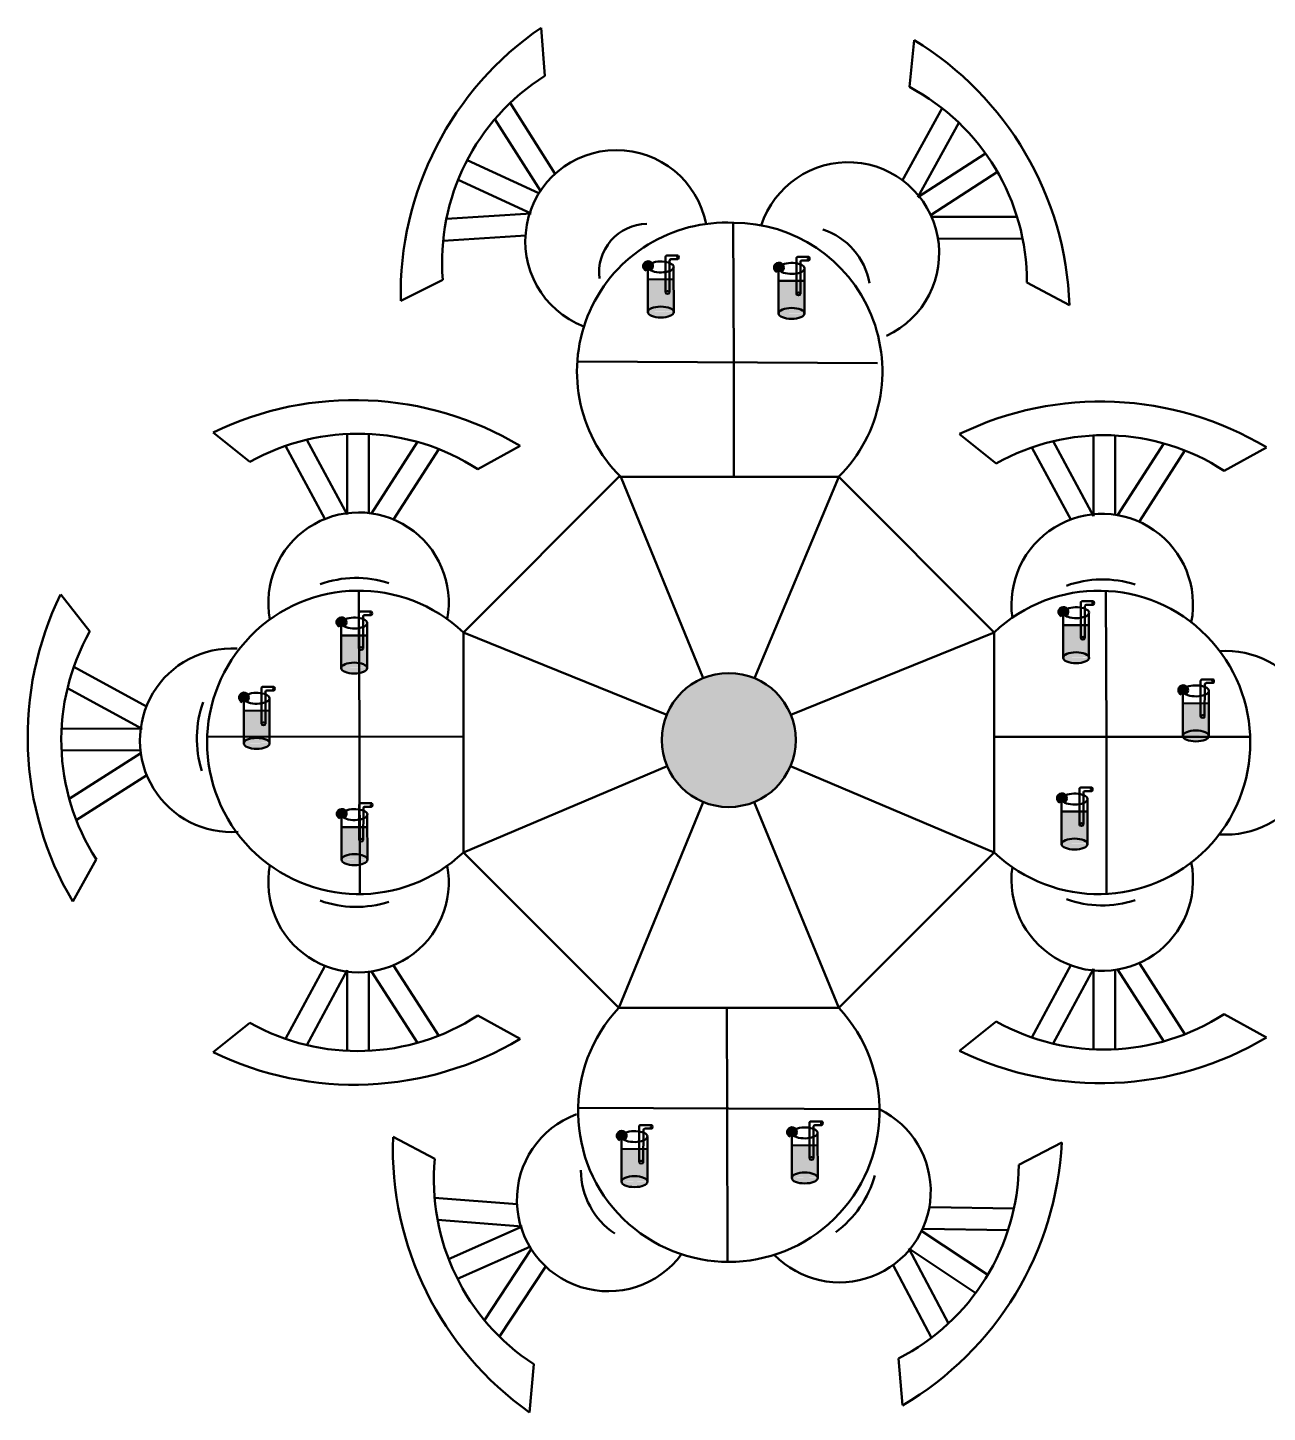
# Model space of a CAD drawing. Header units: feet. Extents: x 9 to 183943, y 42 to 62180.
# Drawn here: x 14700.6 to 14859.4, y 39903.9 to 40081.2 of the extents above; entities that cross this region are included whole.
import ezdxf

# ---------------------------------------------------------------- set-up
doc = ezdxf.new("R2010")
doc.units = ezdxf.units.FT
doc.header["$LTSCALE"] = 2.5
doc.header["$MEASUREMENT"] = 0
doc.layers.add('1', color=7, linetype='Continuous', lineweight=50)
doc.layers.add('3', color=7, linetype='Continuous', lineweight=30)

msp = doc.modelspace()

# ---------------------------------------------------------------- hatches: boundary and pattern name
at = {"layer": '3', "transparency": 33554602}
h = msp.add_hatch(color=256, dxfattribs=at)
h.dxf.hatch_style = 1
h.set_gradient(color1=(255, 255, 0), color2=(255, 255, 0), tint=1)
h.paths.add_polyline_path([(14780.09, 40050.67), (14779.55, 40050.36, 0.163769), (14779.84, 40050.09)])
h.paths.add_polyline_path([(14780.09, 40050.67), (14779.47, 40050.69, 0.138192), (14779.55, 40050.36)])
h.paths.add_polyline_path([(14780.09, 40050.67), (14779.53, 40050.95, 0.105496), (14779.47, 40050.69)])
h.paths.add_polyline_path([(14780.09, 40050.67), (14779.7, 40051.15, 0.105887), (14779.53, 40050.95)])
h.paths.add_polyline_path([(14780.09, 40050.67), (14779.92, 40051.27, 0.102688), (14779.7, 40051.15)])
h.paths.add_polyline_path([(14780.09, 40050.67), (14780.21, 40051.28, 0.117873), (14779.92, 40051.27)])
h.paths.add_polyline_path([(14780.09, 40050.67), (14780.66, 40050.93, 0.139995), (14780.44, 40051.19)])
h.paths.add_polyline_path([(14780.44, 40051.19, 0.097635), (14780.21, 40051.28), (14780.09, 40050.67)])
h.paths.add_polyline_path([(14780.72, 40050.64, 0.119687), (14780.66, 40050.93), (14780.09, 40050.67)])
h.paths.add_polyline_path([(14780.72, 40050.64), (14780.09, 40050.67), (14780.61, 40050.32, 0.140377)])
h.paths.add_polyline_path([(14780.09, 40050.67), (14780.42, 40050.13, 0.106944), (14780.61, 40050.32)])
h = msp.add_hatch(color=256, dxfattribs=at)
h.dxf.hatch_style = 1
h.set_gradient(color1=(255, 255, 0), color2=(255, 255, 0), tint=1)
h.paths.add_polyline_path([(14796.84, 40050.48), (14796.3, 40050.18, 0.163769), (14796.6, 40049.91)])
h.paths.add_polyline_path([(14796.84, 40050.48), (14796.22, 40050.51, 0.138192), (14796.3, 40050.18)])
h.paths.add_polyline_path([(14796.84, 40050.48), (14796.29, 40050.76, 0.105496), (14796.22, 40050.51)])
h.paths.add_polyline_path([(14796.84, 40050.48), (14796.45, 40050.96, 0.105887), (14796.29, 40050.76)])
h.paths.add_polyline_path([(14796.84, 40050.48), (14796.67, 40051.08, 0.102688), (14796.45, 40050.96)])
h.paths.add_polyline_path([(14796.84, 40050.48), (14796.96, 40051.1, 0.117873), (14796.67, 40051.08)])
h.paths.add_polyline_path([(14796.84, 40050.48), (14797.41, 40050.75, 0.139995), (14797.19, 40051.01)])
h.paths.add_polyline_path([(14797.19, 40051.01, 0.097635), (14796.96, 40051.1), (14796.84, 40050.48)])
h.paths.add_polyline_path([(14797.47, 40050.46, 0.119687), (14797.41, 40050.75), (14796.84, 40050.48)])
h.paths.add_polyline_path([(14797.47, 40050.46), (14796.84, 40050.48), (14797.36, 40050.13, 0.140377)])
h.paths.add_polyline_path([(14796.84, 40050.48), (14797.17, 40049.95, 0.106944), (14797.36, 40050.13)])
at = {"layer": '3'}
h = msp.add_hatch(color=256, dxfattribs=at)
h.dxf.hatch_style = 1
h.set_gradient(color1=(255, 255, 0), color2=(255, 63, 0), tint=1)
edge = h.paths.add_edge_path()
edge.add_ellipse((14781.72, 40044.8), major_axis=(1.66, 0), ratio=0.421504, start_angle=1.3853, end_angle=358.7297)
edge.add_line((14783.38, 40044.79), (14783.38, 40044.82))
edge = h.paths.add_edge_path()
edge.add_ellipse((14781.72, 40044.8), major_axis=(1.66, 0), ratio=0.421504, start_angle=1.3853, end_angle=179.9995, ccw=False)
edge.add_line((14783.38, 40044.9), (14783.37, 40048.98))
edge.add_line((14783.37, 40048.98), (14782.85, 40048.98))
edge.add_line((14782.85, 40048.98), (14782.85, 40047.27))
edge.add_ellipse((14782.59, 40047.31), major_axis=(0.257, 0), ratio=0.644737, start_angle=180, end_angle=360, ccw=False)
edge.add_ellipse((14782.59, 40047.31), major_axis=(0.257, 0), ratio=0.644737, start_angle=0, end_angle=180)
edge.add_line((14782.34, 40047.31), (14782.34, 40048.98))
edge.add_line((14782.34, 40048.98), (14780.07, 40048.99))
edge.add_line((14780.07, 40048.99), (14780.07, 40044.8))
edge = h.paths.add_edge_path(flags=17)
edge.add_ellipse((14782.59, 40047.31), major_axis=(0.257, 0), ratio=0.644737, start_angle=0, end_angle=360)
edge = h.paths.add_edge_path(flags=17)
edge.add_ellipse((14782.59, 40047.31), major_axis=(0.257, 0), ratio=0.644737, start_angle=0, end_angle=180, ccw=False)
edge.add_line((14782.85, 40047.34), (14782.85, 40048.98))
edge.add_line((14782.85, 40048.98), (14782.34, 40048.98))
edge.add_line((14782.34, 40048.98), (14782.34, 40047.34))
h = msp.add_hatch(color=256, dxfattribs=at)
h.dxf.hatch_style = 1
h.set_gradient(color1=(255, 255, 0), color2=(255, 63, 0), tint=1)
edge = h.paths.add_edge_path()
edge.add_ellipse((14798.48, 40044.62), major_axis=(1.66, 0), ratio=0.421504, start_angle=1.3853, end_angle=358.7297)
edge.add_line((14800.13, 40044.6), (14800.13, 40044.63))
edge = h.paths.add_edge_path()
edge.add_ellipse((14798.48, 40044.62), major_axis=(1.66, 0), ratio=0.421504, start_angle=1.3853, end_angle=179.9995, ccw=False)
edge.add_line((14800.13, 40044.71), (14800.12, 40048.79))
edge.add_line((14800.12, 40048.79), (14799.61, 40048.79))
edge.add_line((14799.61, 40048.79), (14799.6, 40047.08))
edge.add_ellipse((14799.35, 40047.12), major_axis=(0.257, 0), ratio=0.644737, start_angle=180, end_angle=360, ccw=False)
edge.add_ellipse((14799.35, 40047.12), major_axis=(0.257, 0), ratio=0.644737, start_angle=0, end_angle=180)
edge.add_line((14799.09, 40047.12), (14799.09, 40048.79))
edge.add_line((14799.09, 40048.79), (14796.82, 40048.8))
edge.add_line((14796.82, 40048.8), (14796.82, 40044.62))
edge = h.paths.add_edge_path(flags=17)
edge.add_ellipse((14799.35, 40047.12), major_axis=(0.257, 0), ratio=0.644737, start_angle=0, end_angle=360)
edge = h.paths.add_edge_path(flags=17)
edge.add_ellipse((14799.35, 40047.12), major_axis=(0.257, 0), ratio=0.644737, start_angle=0, end_angle=180, ccw=False)
edge.add_line((14799.6, 40047.15), (14799.61, 40048.79))
edge.add_line((14799.61, 40048.79), (14799.09, 40048.79))
edge.add_line((14799.09, 40048.79), (14799.09, 40047.15))
at = {"layer": '3', "transparency": 33554602}
h = msp.add_hatch(color=256, dxfattribs=at)
h.dxf.hatch_style = 1
h.set_gradient(color1=(255, 255, 0), color2=(255, 255, 0), tint=1)
h.paths.add_polyline_path([(14833.28, 40006.39), (14832.74, 40006.09, 0.163769), (14833.04, 40005.82)])
h.paths.add_polyline_path([(14833.28, 40006.39), (14832.67, 40006.42, 0.138192), (14832.74, 40006.09)])
h.paths.add_polyline_path([(14833.28, 40006.39), (14832.73, 40006.67, 0.105496), (14832.67, 40006.42)])
h.paths.add_polyline_path([(14833.28, 40006.39), (14832.89, 40006.88, 0.105887), (14832.73, 40006.67)])
h.paths.add_polyline_path([(14833.28, 40006.39), (14833.12, 40007, 0.102688), (14832.89, 40006.88)])
h.paths.add_polyline_path([(14833.28, 40006.39), (14833.41, 40007.01, 0.117873), (14833.12, 40007)])
h.paths.add_polyline_path([(14833.28, 40006.39), (14833.86, 40006.66, 0.139995), (14833.63, 40006.92)])
h.paths.add_polyline_path([(14833.63, 40006.92, 0.097635), (14833.41, 40007.01), (14833.28, 40006.39)])
h.paths.add_polyline_path([(14833.92, 40006.37, 0.119687), (14833.86, 40006.66), (14833.28, 40006.39)])
h.paths.add_polyline_path([(14833.92, 40006.37), (14833.28, 40006.39), (14833.81, 40006.04, 0.140377)])
h.paths.add_polyline_path([(14833.28, 40006.39), (14833.62, 40005.86, 0.106944), (14833.81, 40006.04)])
h = msp.add_hatch(color=256, dxfattribs=at)
h.dxf.hatch_style = 1
h.set_gradient(color1=(255, 255, 0), color2=(255, 255, 0), tint=1)
h.paths.add_polyline_path([(14740.81, 40005.07), (14740.27, 40004.77, 0.163769), (14740.57, 40004.5)])
h.paths.add_polyline_path([(14740.81, 40005.07), (14740.19, 40005.1, 0.138192), (14740.27, 40004.77)])
h.paths.add_polyline_path([(14740.81, 40005.07), (14740.26, 40005.35, 0.105496), (14740.19, 40005.1)])
h.paths.add_polyline_path([(14740.81, 40005.07), (14740.42, 40005.56, 0.105887), (14740.26, 40005.35)])
h.paths.add_polyline_path([(14740.81, 40005.07), (14740.65, 40005.67, 0.102688), (14740.42, 40005.56)])
h.paths.add_polyline_path([(14740.81, 40005.07), (14740.94, 40005.69, 0.117873), (14740.65, 40005.67)])
h.paths.add_polyline_path([(14740.81, 40005.07), (14741.39, 40005.34, 0.139995), (14741.16, 40005.6)])
h.paths.add_polyline_path([(14741.16, 40005.6, 0.097635), (14740.94, 40005.69), (14740.81, 40005.07)])
h.paths.add_polyline_path([(14741.44, 40005.05, 0.119687), (14741.39, 40005.34), (14740.81, 40005.07)])
h.paths.add_polyline_path([(14741.44, 40005.05), (14740.81, 40005.07), (14741.34, 40004.72, 0.140377)])
h.paths.add_polyline_path([(14740.81, 40005.07), (14741.14, 40004.54, 0.106944), (14741.34, 40004.72)])
at = {"layer": '3'}
h = msp.add_hatch(color=256, dxfattribs=at)
h.dxf.hatch_style = 1
h.set_gradient(color1=(255, 255, 0), color2=(255, 63, 0), tint=1)
edge = h.paths.add_edge_path()
edge.add_ellipse((14742.45, 39999.21), major_axis=(1.66, 0), ratio=0.421504, start_angle=1.3853, end_angle=358.7297)
edge.add_line((14744.1, 39999.19), (14744.1, 39999.22))
edge = h.paths.add_edge_path()
edge.add_ellipse((14742.45, 39999.21), major_axis=(1.66, 0), ratio=0.421504, start_angle=1.3853, end_angle=179.9995, ccw=False)
edge.add_line((14744.1, 39999.3), (14744.09, 40003.38))
edge.add_line((14744.09, 40003.38), (14743.58, 40003.38))
edge.add_line((14743.58, 40003.38), (14743.58, 40001.67))
edge.add_ellipse((14743.32, 40001.71), major_axis=(0.257, 0), ratio=0.644737, start_angle=180, end_angle=360, ccw=False)
edge.add_ellipse((14743.32, 40001.71), major_axis=(0.257, 0), ratio=0.644737, start_angle=0, end_angle=180)
edge.add_line((14743.06, 40001.71), (14743.06, 40003.38))
edge.add_line((14743.06, 40003.38), (14740.79, 40003.39))
edge.add_line((14740.79, 40003.39), (14740.79, 39999.21))
edge = h.paths.add_edge_path(flags=17)
edge.add_ellipse((14743.32, 40001.71), major_axis=(0.257, 0), ratio=0.644737, start_angle=0, end_angle=360)
edge = h.paths.add_edge_path(flags=17)
edge.add_ellipse((14743.32, 40001.71), major_axis=(0.257, 0), ratio=0.644737, start_angle=0, end_angle=180, ccw=False)
edge.add_line((14743.58, 40001.75), (14743.58, 40003.38))
edge.add_line((14743.58, 40003.38), (14743.06, 40003.38))
edge.add_line((14743.06, 40003.38), (14743.06, 40001.75))
h = msp.add_hatch(color=256, dxfattribs=at)
h.dxf.hatch_style = 1
h.set_gradient(color1=(255, 255, 0), color2=(255, 63, 0), tint=1)
edge = h.paths.add_edge_path()
edge.add_ellipse((14834.92, 40000.53), major_axis=(1.66, 0), ratio=0.421504, start_angle=1.3853, end_angle=358.7297)
edge.add_line((14836.57, 40000.51), (14836.57, 40000.55))
edge = h.paths.add_edge_path()
edge.add_ellipse((14834.92, 40000.53), major_axis=(1.66, 0), ratio=0.421504, start_angle=1.3853, end_angle=179.9995, ccw=False)
edge.add_line((14836.57, 40000.63), (14836.57, 40004.7))
edge.add_line((14836.57, 40004.7), (14836.05, 40004.7))
edge.add_line((14836.05, 40004.7), (14836.05, 40003))
edge.add_ellipse((14835.79, 40003.03), major_axis=(0.257, 0), ratio=0.644737, start_angle=180, end_angle=360, ccw=False)
edge.add_ellipse((14835.79, 40003.03), major_axis=(0.257, 0), ratio=0.644737, start_angle=0, end_angle=180)
edge.add_line((14835.53, 40003.03), (14835.53, 40004.71))
edge.add_line((14835.53, 40004.71), (14833.26, 40004.71))
edge.add_line((14833.26, 40004.71), (14833.26, 40000.53))
edge = h.paths.add_edge_path(flags=17)
edge.add_ellipse((14835.79, 40003.03), major_axis=(0.257, 0), ratio=0.644737, start_angle=0, end_angle=360)
edge = h.paths.add_edge_path(flags=17)
edge.add_ellipse((14835.79, 40003.03), major_axis=(0.257, 0), ratio=0.644737, start_angle=0, end_angle=180, ccw=False)
edge.add_line((14836.05, 40003.07), (14836.05, 40004.7))
edge.add_line((14836.05, 40004.7), (14835.53, 40004.71))
edge.add_line((14835.53, 40004.71), (14835.53, 40003.07))
h = msp.add_hatch(color=256, dxfattribs=at)
h.dxf.hatch_style = 1
h.set_gradient(color1=(255, 255, 255), tint=1)
h.paths.add_polyline_path([(14781.85, 39990, 1), (14799, 39990, 1)])
at = {"layer": '3', "transparency": 33554602}
h = msp.add_hatch(color=256, dxfattribs=at)
h.dxf.hatch_style = 1
h.set_gradient(color1=(255, 255, 0), color2=(255, 255, 0), tint=1)
h.paths.add_polyline_path([(14848.63, 39996.38), (14848.09, 39996.08, 0.163769), (14848.39, 39995.81)])
h.paths.add_polyline_path([(14848.63, 39996.38), (14848.01, 39996.41, 0.138192), (14848.09, 39996.08)])
h.paths.add_polyline_path([(14848.63, 39996.38), (14848.08, 39996.66, 0.105496), (14848.01, 39996.41)])
h.paths.add_polyline_path([(14848.63, 39996.38), (14848.24, 39996.87, 0.105887), (14848.08, 39996.66)])
h.paths.add_polyline_path([(14848.63, 39996.38), (14848.47, 39996.98, 0.102688), (14848.24, 39996.87)])
h.paths.add_polyline_path([(14848.63, 39996.38), (14848.76, 39997, 0.117873), (14848.47, 39996.98)])
h.paths.add_polyline_path([(14848.63, 39996.38), (14849.21, 39996.65, 0.139995), (14848.98, 39996.91)])
h.paths.add_polyline_path([(14848.98, 39996.91, 0.097635), (14848.76, 39997), (14848.63, 39996.38)])
h.paths.add_polyline_path([(14849.26, 39996.36, 0.119687), (14849.21, 39996.65), (14848.63, 39996.38)])
h.paths.add_polyline_path([(14849.26, 39996.36), (14848.63, 39996.38), (14849.16, 39996.03, 0.140377)])
h.paths.add_polyline_path([(14848.63, 39996.38), (14848.96, 39995.85, 0.106944), (14849.16, 39996.03)])
h = msp.add_hatch(color=256, dxfattribs=at)
h.dxf.hatch_style = 1
h.set_gradient(color1=(255, 255, 0), color2=(255, 255, 0), tint=1)
h.paths.add_polyline_path([(14728.32, 39995.44), (14727.79, 39995.13, 0.163769), (14728.08, 39994.86)])
h.paths.add_polyline_path([(14728.32, 39995.44), (14727.71, 39995.46, 0.138192), (14727.79, 39995.13)])
h.paths.add_polyline_path([(14728.32, 39995.44), (14727.77, 39995.72, 0.105496), (14727.71, 39995.46)])
h.paths.add_polyline_path([(14728.32, 39995.44), (14727.93, 39995.92, 0.105887), (14727.77, 39995.72)])
h.paths.add_polyline_path([(14728.32, 39995.44), (14728.16, 39996.04, 0.102688), (14727.93, 39995.92)])
h.paths.add_polyline_path([(14728.32, 39995.44), (14728.45, 39996.05, 0.117873), (14728.16, 39996.04)])
h.paths.add_polyline_path([(14728.32, 39995.44), (14728.9, 39995.7, 0.139995), (14728.67, 39995.96)])
h.paths.add_polyline_path([(14728.67, 39995.96, 0.097635), (14728.45, 39996.05), (14728.32, 39995.44)])
h.paths.add_polyline_path([(14728.96, 39995.41, 0.119687), (14728.9, 39995.7), (14728.32, 39995.44)])
h.paths.add_polyline_path([(14728.96, 39995.41), (14728.32, 39995.44), (14728.85, 39995.09, 0.140377)])
h.paths.add_polyline_path([(14728.32, 39995.44), (14728.66, 39994.9, 0.106944), (14728.85, 39995.09)])
at = {"layer": '3'}
h = msp.add_hatch(color=256, dxfattribs=at)
h.dxf.hatch_style = 1
h.set_gradient(color1=(255, 255, 0), color2=(255, 63, 0), tint=1)
edge = h.paths.add_edge_path()
edge.add_ellipse((14850.27, 39990.52), major_axis=(1.66, 0), ratio=0.421504, start_angle=1.3853, end_angle=358.7297)
edge.add_line((14851.92, 39990.5), (14851.92, 39990.53))
edge = h.paths.add_edge_path()
edge.add_ellipse((14850.27, 39990.52), major_axis=(1.66, 0), ratio=0.421504, start_angle=1.3853, end_angle=179.9995, ccw=False)
edge.add_line((14851.92, 39990.61), (14851.91, 39994.69))
edge.add_line((14851.91, 39994.69), (14851.4, 39994.69))
edge.add_line((14851.4, 39994.69), (14851.39, 39992.98))
edge.add_ellipse((14851.14, 39993.02), major_axis=(0.257, 0), ratio=0.644737, start_angle=180, end_angle=360, ccw=False)
edge.add_ellipse((14851.14, 39993.02), major_axis=(0.257, 0), ratio=0.644737, start_angle=0, end_angle=180)
edge.add_line((14850.88, 39993.02), (14850.88, 39994.69))
edge.add_line((14850.88, 39994.69), (14848.61, 39994.7))
edge.add_line((14848.61, 39994.7), (14848.61, 39990.52))
edge = h.paths.add_edge_path(flags=17)
edge.add_ellipse((14851.14, 39993.02), major_axis=(0.257, 0), ratio=0.644737, start_angle=0, end_angle=360)
edge = h.paths.add_edge_path(flags=17)
edge.add_ellipse((14851.14, 39993.02), major_axis=(0.257, 0), ratio=0.644737, start_angle=0, end_angle=180, ccw=False)
edge.add_line((14851.39, 39993.05), (14851.4, 39994.69))
edge.add_line((14851.4, 39994.69), (14850.88, 39994.69))
edge.add_line((14850.88, 39994.69), (14850.88, 39993.05))
h = msp.add_hatch(color=256, dxfattribs=at)
h.dxf.hatch_style = 1
h.set_gradient(color1=(255, 255, 0), color2=(255, 63, 0), tint=1)
edge = h.paths.add_edge_path()
edge.add_ellipse((14729.96, 39989.57), major_axis=(1.66, 0), ratio=0.421504, start_angle=1.3853, end_angle=358.7297)
edge.add_line((14731.62, 39989.56), (14731.62, 39989.59))
edge = h.paths.add_edge_path()
edge.add_ellipse((14729.96, 39989.57), major_axis=(1.66, 0), ratio=0.421504, start_angle=1.3853, end_angle=179.9995, ccw=False)
edge.add_line((14731.62, 39989.67), (14731.61, 39993.75))
edge.add_line((14731.61, 39993.75), (14731.09, 39993.75))
edge.add_line((14731.09, 39993.75), (14731.09, 39992.04))
edge.add_ellipse((14730.83, 39992.08), major_axis=(0.257, 0), ratio=0.644737, start_angle=180, end_angle=360, ccw=False)
edge.add_ellipse((14730.83, 39992.08), major_axis=(0.257, 0), ratio=0.644737, start_angle=0, end_angle=180)
edge.add_line((14730.57, 39992.08), (14730.57, 39993.75))
edge.add_line((14730.57, 39993.75), (14728.3, 39993.76))
edge.add_line((14728.3, 39993.76), (14728.3, 39989.57))
edge = h.paths.add_edge_path(flags=17)
edge.add_ellipse((14730.83, 39992.08), major_axis=(0.257, 0), ratio=0.644737, start_angle=0, end_angle=360)
edge = h.paths.add_edge_path(flags=17)
edge.add_ellipse((14730.83, 39992.08), major_axis=(0.257, 0), ratio=0.644737, start_angle=0, end_angle=180, ccw=False)
edge.add_line((14731.09, 39992.11), (14731.09, 39993.75))
edge.add_line((14731.09, 39993.75), (14730.57, 39993.75))
edge.add_line((14730.57, 39993.75), (14730.57, 39992.11))
at = {"layer": '3', "transparency": 33554602}
h = msp.add_hatch(color=256, dxfattribs=at)
h.dxf.hatch_style = 1
h.set_gradient(color1=(255, 255, 0), color2=(255, 255, 0), tint=1)
h.paths.add_polyline_path([(14833.09, 39982.53), (14832.55, 39982.23, 0.163769), (14832.85, 39981.96)])
h.paths.add_polyline_path([(14833.09, 39982.53), (14832.47, 39982.56, 0.138192), (14832.55, 39982.23)])
h.paths.add_polyline_path([(14833.09, 39982.53), (14832.54, 39982.81, 0.105496), (14832.47, 39982.56)])
h.paths.add_polyline_path([(14833.09, 39982.53), (14832.7, 39983.02, 0.105887), (14832.54, 39982.81)])
h.paths.add_polyline_path([(14833.09, 39982.53), (14832.93, 39983.13, 0.102688), (14832.7, 39983.02)])
h.paths.add_polyline_path([(14833.09, 39982.53), (14833.22, 39983.15, 0.117873), (14832.93, 39983.13)])
h.paths.add_polyline_path([(14833.09, 39982.53), (14833.67, 39982.8, 0.139995), (14833.44, 39983.06)])
h.paths.add_polyline_path([(14833.44, 39983.06, 0.097635), (14833.22, 39983.15), (14833.09, 39982.53)])
h.paths.add_polyline_path([(14833.73, 39982.51, 0.119687), (14833.67, 39982.8), (14833.09, 39982.53)])
h.paths.add_polyline_path([(14833.73, 39982.51), (14833.09, 39982.53), (14833.62, 39982.18, 0.140377)])
h.paths.add_polyline_path([(14833.09, 39982.53), (14833.42, 39982, 0.106944), (14833.62, 39982.18)])
h = msp.add_hatch(color=256, dxfattribs=at)
h.dxf.hatch_style = 1
h.set_gradient(color1=(255, 255, 0), color2=(255, 255, 0), tint=1)
h.paths.add_polyline_path([(14740.85, 39980.54), (14740.31, 39980.24, 0.163769), (14740.6, 39979.97)])
h.paths.add_polyline_path([(14740.85, 39980.54), (14740.23, 39980.57, 0.138192), (14740.31, 39980.24)])
h.paths.add_polyline_path([(14740.85, 39980.54), (14740.29, 39980.82, 0.105496), (14740.23, 39980.57)])
h.paths.add_polyline_path([(14740.85, 39980.54), (14740.46, 39981.03, 0.105887), (14740.29, 39980.82)])
h.paths.add_polyline_path([(14740.85, 39980.54), (14740.68, 39981.14, 0.102688), (14740.46, 39981.03)])
h.paths.add_polyline_path([(14740.85, 39980.54), (14740.97, 39981.16, 0.117873), (14740.68, 39981.14)])
h.paths.add_polyline_path([(14740.85, 39980.54), (14741.42, 39980.81, 0.139995), (14741.2, 39981.07)])
h.paths.add_polyline_path([(14741.2, 39981.07, 0.097635), (14740.97, 39981.16), (14740.85, 39980.54)])
h.paths.add_polyline_path([(14741.48, 39980.52, 0.119687), (14741.42, 39980.81), (14740.85, 39980.54)])
h.paths.add_polyline_path([(14741.48, 39980.52), (14740.85, 39980.54), (14741.37, 39980.19, 0.140377)])
h.paths.add_polyline_path([(14740.85, 39980.54), (14741.18, 39980.01, 0.106944), (14741.37, 39980.19)])
at = {"layer": '3'}
h = msp.add_hatch(color=256, dxfattribs=at)
h.dxf.hatch_style = 1
h.set_gradient(color1=(255, 255, 0), color2=(255, 63, 0), tint=1)
edge = h.paths.add_edge_path()
edge.add_ellipse((14834.73, 39976.67), major_axis=(1.66, 0), ratio=0.421504, start_angle=1.3853, end_angle=358.7297)
edge.add_line((14836.38, 39976.65), (14836.38, 39976.68))
edge = h.paths.add_edge_path()
edge.add_ellipse((14834.73, 39976.67), major_axis=(1.66, 0), ratio=0.421504, start_angle=1.3853, end_angle=179.9995, ccw=False)
edge.add_line((14836.38, 39976.76), (14836.37, 39980.84))
edge.add_line((14836.37, 39980.84), (14835.86, 39980.84))
edge.add_line((14835.86, 39980.84), (14835.86, 39979.14))
edge.add_ellipse((14835.6, 39979.17), major_axis=(0.257, 0), ratio=0.644737, start_angle=180, end_angle=360, ccw=False)
edge.add_ellipse((14835.6, 39979.17), major_axis=(0.257, 0), ratio=0.644737, start_angle=0, end_angle=180)
edge.add_line((14835.34, 39979.17), (14835.34, 39980.84))
edge.add_line((14835.34, 39980.84), (14833.07, 39980.85))
edge.add_line((14833.07, 39980.85), (14833.07, 39976.67))
edge = h.paths.add_edge_path(flags=17)
edge.add_ellipse((14835.6, 39979.17), major_axis=(0.257, 0), ratio=0.644737, start_angle=0, end_angle=360)
edge = h.paths.add_edge_path(flags=17)
edge.add_ellipse((14835.6, 39979.17), major_axis=(0.257, 0), ratio=0.644737, start_angle=0, end_angle=180, ccw=False)
edge.add_line((14835.86, 39979.21), (14835.86, 39980.84))
edge.add_line((14835.86, 39980.84), (14835.34, 39980.84))
edge.add_line((14835.34, 39980.84), (14835.34, 39979.21))
h = msp.add_hatch(color=256, dxfattribs=at)
h.dxf.hatch_style = 1
h.set_gradient(color1=(255, 255, 0), color2=(255, 63, 0), tint=1)
edge = h.paths.add_edge_path()
edge.add_ellipse((14742.48, 39974.68), major_axis=(1.66, 0), ratio=0.421504, start_angle=1.3853, end_angle=358.7297)
edge.add_line((14744.14, 39974.66), (14744.14, 39974.69))
edge = h.paths.add_edge_path()
edge.add_ellipse((14742.48, 39974.68), major_axis=(1.66, 0), ratio=0.421504, start_angle=1.3853, end_angle=179.9995, ccw=False)
edge.add_line((14744.14, 39974.77), (14744.13, 39978.85))
edge.add_line((14744.13, 39978.85), (14743.61, 39978.85))
edge.add_line((14743.61, 39978.85), (14743.61, 39977.14))
edge.add_ellipse((14743.35, 39977.18), major_axis=(0.257, 0), ratio=0.644737, start_angle=180, end_angle=360, ccw=False)
edge.add_ellipse((14743.35, 39977.18), major_axis=(0.257, 0), ratio=0.644737, start_angle=0, end_angle=180)
edge.add_line((14743.1, 39977.18), (14743.1, 39978.85))
edge.add_line((14743.1, 39978.85), (14740.83, 39978.86))
edge.add_line((14740.83, 39978.86), (14740.83, 39974.68))
edge = h.paths.add_edge_path(flags=17)
edge.add_ellipse((14743.35, 39977.18), major_axis=(0.257, 0), ratio=0.644737, start_angle=0, end_angle=360)
edge = h.paths.add_edge_path(flags=17)
edge.add_ellipse((14743.35, 39977.18), major_axis=(0.257, 0), ratio=0.644737, start_angle=0, end_angle=180, ccw=False)
edge.add_line((14743.61, 39977.21), (14743.61, 39978.85))
edge.add_line((14743.61, 39978.85), (14743.1, 39978.85))
edge.add_line((14743.1, 39978.85), (14743.1, 39977.21))
at = {"layer": '3', "transparency": 33554602}
h = msp.add_hatch(color=256, dxfattribs=at)
h.dxf.hatch_style = 1
h.set_gradient(color1=(255, 255, 0), color2=(255, 255, 0), tint=1)
h.paths.add_polyline_path([(14776.72, 39939.32), (14776.18, 39939.01, 0.163769), (14776.47, 39938.74)])
h.paths.add_polyline_path([(14776.72, 39939.32), (14776.1, 39939.34, 0.138192), (14776.18, 39939.01)])
h.paths.add_polyline_path([(14776.72, 39939.32), (14776.16, 39939.59, 0.105496), (14776.1, 39939.34)])
h.paths.add_polyline_path([(14776.72, 39939.32), (14776.33, 39939.8, 0.105887), (14776.16, 39939.59)])
h.paths.add_polyline_path([(14776.72, 39939.32), (14776.55, 39939.92, 0.102688), (14776.33, 39939.8)])
h.paths.add_polyline_path([(14776.72, 39939.32), (14776.84, 39939.93, 0.117873), (14776.55, 39939.92)])
h.paths.add_polyline_path([(14776.72, 39939.32), (14777.29, 39939.58, 0.139995), (14777.07, 39939.84)])
h.paths.add_polyline_path([(14777.07, 39939.84, 0.097635), (14776.84, 39939.93), (14776.72, 39939.32)])
h.paths.add_polyline_path([(14777.35, 39939.29, 0.119687), (14777.29, 39939.58), (14776.72, 39939.32)])
h.paths.add_polyline_path([(14777.35, 39939.29), (14776.72, 39939.32), (14777.24, 39938.96, 0.140377)])
h.paths.add_polyline_path([(14776.72, 39939.32), (14777.05, 39938.78, 0.106944), (14777.24, 39938.96)])
h = msp.add_hatch(color=256, dxfattribs=at)
h.dxf.hatch_style = 1
h.set_gradient(color1=(255, 255, 0), color2=(255, 255, 0), tint=1)
h.paths.add_polyline_path([(14798.52, 39939.78), (14797.98, 39939.48, 0.163769), (14798.28, 39939.21)])
h.paths.add_polyline_path([(14798.52, 39939.78), (14797.91, 39939.81, 0.138192), (14797.98, 39939.48)])
h.paths.add_polyline_path([(14798.52, 39939.78), (14797.97, 39940.06, 0.105496), (14797.91, 39939.81)])
h.paths.add_polyline_path([(14798.52, 39939.78), (14798.13, 39940.27, 0.105887), (14797.97, 39940.06)])
h.paths.add_polyline_path([(14798.52, 39939.78), (14798.36, 39940.38, 0.102688), (14798.13, 39940.27)])
h.paths.add_polyline_path([(14798.52, 39939.78), (14798.65, 39940.4, 0.117873), (14798.36, 39940.38)])
h.paths.add_polyline_path([(14798.52, 39939.78), (14799.1, 39940.05, 0.139995), (14798.87, 39940.31)])
h.paths.add_polyline_path([(14798.87, 39940.31, 0.097635), (14798.65, 39940.4), (14798.52, 39939.78)])
h.paths.add_polyline_path([(14799.16, 39939.76, 0.119687), (14799.1, 39940.05), (14798.52, 39939.78)])
h.paths.add_polyline_path([(14799.16, 39939.76), (14798.52, 39939.78), (14799.05, 39939.43, 0.140377)])
h.paths.add_polyline_path([(14798.52, 39939.78), (14798.86, 39939.25, 0.106944), (14799.05, 39939.43)])
at = {"layer": '3'}
h = msp.add_hatch(color=256, dxfattribs=at)
h.dxf.hatch_style = 1
h.set_gradient(color1=(255, 255, 0), color2=(255, 63, 0), tint=1)
edge = h.paths.add_edge_path()
edge.add_ellipse((14800.16, 39933.92), major_axis=(1.66, 0), ratio=0.421504, start_angle=1.3853, end_angle=358.7297)
edge.add_line((14801.82, 39933.9), (14801.82, 39933.93))
edge = h.paths.add_edge_path()
edge.add_ellipse((14800.16, 39933.92), major_axis=(1.66, 0), ratio=0.421504, start_angle=1.3853, end_angle=179.9995, ccw=False)
edge.add_line((14801.82, 39934.01), (14801.81, 39938.09))
edge.add_line((14801.81, 39938.09), (14801.29, 39938.09))
edge.add_line((14801.29, 39938.09), (14801.29, 39936.39))
edge.add_ellipse((14801.03, 39936.42), major_axis=(0.257, 0), ratio=0.644737, start_angle=180, end_angle=360, ccw=False)
edge.add_ellipse((14801.03, 39936.42), major_axis=(0.257, 0), ratio=0.644737, start_angle=0, end_angle=180)
edge.add_line((14800.77, 39936.42), (14800.77, 39938.09))
edge.add_line((14800.77, 39938.09), (14798.5, 39938.1))
edge.add_line((14798.5, 39938.1), (14798.5, 39933.92))
edge = h.paths.add_edge_path(flags=17)
edge.add_ellipse((14801.03, 39936.42), major_axis=(0.257, 0), ratio=0.644737, start_angle=0, end_angle=360)
edge = h.paths.add_edge_path(flags=17)
edge.add_ellipse((14801.03, 39936.42), major_axis=(0.257, 0), ratio=0.644737, start_angle=0, end_angle=180, ccw=False)
edge.add_line((14801.29, 39936.46), (14801.29, 39938.09))
edge.add_line((14801.29, 39938.09), (14800.77, 39938.09))
edge.add_line((14800.77, 39938.09), (14800.77, 39936.46))
h = msp.add_hatch(color=256, dxfattribs=at)
h.dxf.hatch_style = 1
h.set_gradient(color1=(255, 255, 0), color2=(255, 63, 0), tint=1)
edge = h.paths.add_edge_path()
edge.add_ellipse((14778.35, 39933.45), major_axis=(1.66, 0), ratio=0.421504, start_angle=1.3853, end_angle=358.7297)
edge.add_line((14780.01, 39933.44), (14780.01, 39933.47))
edge = h.paths.add_edge_path()
edge.add_ellipse((14778.35, 39933.45), major_axis=(1.66, 0), ratio=0.421504, start_angle=1.3853, end_angle=179.9995, ccw=False)
edge.add_line((14780.01, 39933.55), (14780, 39937.62))
edge.add_line((14780, 39937.62), (14779.48, 39937.63))
edge.add_line((14779.48, 39937.63), (14779.48, 39935.92))
edge.add_ellipse((14779.22, 39935.95), major_axis=(0.257, 0), ratio=0.644737, start_angle=180, end_angle=360, ccw=False)
edge.add_ellipse((14779.22, 39935.95), major_axis=(0.257, 0), ratio=0.644737, start_angle=0, end_angle=180)
edge.add_line((14778.97, 39935.95), (14778.97, 39937.63))
edge.add_line((14778.97, 39937.63), (14776.7, 39937.64))
edge.add_line((14776.7, 39937.64), (14776.7, 39933.45))
edge = h.paths.add_edge_path(flags=17)
edge.add_ellipse((14779.22, 39935.95), major_axis=(0.257, 0), ratio=0.644737, start_angle=0, end_angle=360)
edge = h.paths.add_edge_path(flags=17)
edge.add_ellipse((14779.22, 39935.95), major_axis=(0.257, 0), ratio=0.644737, start_angle=0, end_angle=180, ccw=False)
edge.add_line((14779.48, 39935.99), (14779.48, 39937.63))
edge.add_line((14779.48, 39937.63), (14778.97, 39937.63))
edge.add_line((14778.97, 39937.63), (14778.97, 39935.99))

# ---------------------------------------------------------------- linework, layer by layer
at = {"layer": '1'}
for p, q in [((14766.4, 40081.21), (14766.86, 40075.05)), ((14814.17, 40079.61), (14813.57, 40073.62)), ((14791.07, 40038.26), (14790.99, 40056.23)), ((14780.09, 40050.67), (14779.7, 40051.15)), ((14780.09, 40050.67), (14779.92, 40051.27)), ((14780.09, 40050.67), (14780.21, 40051.28)), ((14780.09, 40050.67), (14780.43, 40051.19)), ((14782.34, 40051.87), (14782.34, 40047.31)), ((14783.93, 40052.04), (14782.51, 40052.04)), ((14782.85, 40047.31), (14782.86, 40051.42)), ((14783.03, 40051.59), (14783.91, 40051.59)), ((14799.09, 40051.68), (14799.09, 40047.12)), ((14800.68, 40051.85), (14799.26, 40051.85)), ((14799.6, 40047.12), (14799.62, 40051.23)), ((14799.78, 40051.4), (14800.67, 40051.4)), ((14780.09, 40050.67), (14779.47, 40050.69)), ((14780.09, 40050.67), (14779.53, 40050.95)), ((14780.09, 40050.67), (14779.55, 40050.36)), ((14779.84, 40050.09), (14780.09, 40050.67)), ((14780.07, 40050.57), (14780.07, 40044.8)), ((14780.09, 40050.67), (14780.66, 40050.93)), ((14780.61, 40050.32), (14780.09, 40050.67)), ((14780.09, 40050.67), (14780.72, 40050.64)), ((14780.09, 40050.67), (14780.42, 40050.13)), ((14783.37, 40050.48), (14783.38, 40044.79)), ((14796.84, 40050.48), (14796.22, 40050.51)), ((14796.84, 40050.48), (14796.29, 40050.76)), ((14796.84, 40050.48), (14796.3, 40050.18)), ((14796.84, 40050.48), (14796.45, 40050.96)), ((14796.6, 40049.91), (14796.84, 40050.48)), ((14796.84, 40050.48), (14796.67, 40051.09)), ((14796.82, 40050.38), (14796.82, 40044.62)), ((14796.84, 40050.48), (14796.96, 40051.1)), ((14796.84, 40050.48), (14797.19, 40051)), ((14796.84, 40050.48), (14797.41, 40050.74)), ((14797.36, 40050.13), (14796.84, 40050.48)), ((14796.84, 40050.48), (14797.47, 40050.46)), ((14796.84, 40050.48), (14797.17, 40049.95)), ((14800.12, 40050.3), (14800.13, 40044.6)), ((14748.42, 40046.22), (14753.8, 40048.92)), ((14780.07, 40048.99), (14783.37, 40048.98)), ((14796.82, 40048.8), (14800.12, 40048.79)), ((14834.07, 40045.67), (14828.62, 40048.59)), ((14771.04, 40038.47), (14809.49, 40038.26)), ((14791.07, 40038.26), (14791.08, 40023.69)), ((14724.39, 40029.37), (14729.09, 40025.61)), ((14819.99, 40029.18), (14824.7, 40025.42)), ((14763.69, 40027.66), (14758.29, 40024.67)), ((14859.3, 40027.47), (14853.89, 40024.48)), ((14787.17, 39997.93), (14776.59, 40023.69)), ((14804.51, 40023.69), (14793.73, 39997.91)), ((14704.85, 40008.64), (14708.59, 40003.91)), ((14743.13, 39990.45), (14743.05, 40009.17)), ((14838.8, 39990.39), (14838.72, 40009.1)), ((14833.28, 40006.39), (14832.89, 40006.88)), ((14833.28, 40006.39), (14833.12, 40007)), ((14833.28, 40006.39), (14833.41, 40007.01)), ((14833.28, 40006.39), (14833.63, 40006.92)), ((14835.53, 40007.6), (14835.53, 40003.03)), ((14837.12, 40007.76), (14835.7, 40007.76)), ((14836.05, 40003.03), (14836.06, 40007.15)), ((14836.23, 40007.32), (14837.11, 40007.32)), ((14740.81, 40005.07), (14740.19, 40005.1)), ((14740.81, 40005.07), (14740.26, 40005.35)), ((14740.81, 40005.07), (14740.27, 40004.77)), ((14740.81, 40005.07), (14740.42, 40005.56)), ((14740.57, 40004.5), (14740.81, 40005.07)), ((14740.81, 40005.07), (14740.65, 40005.68)), ((14740.81, 40005.07), (14740.94, 40005.69)), ((14740.81, 40005.07), (14741.16, 40005.59)), ((14740.81, 40005.07), (14741.38, 40005.34)), ((14741.34, 40004.72), (14740.81, 40005.07)), ((14740.81, 40005.07), (14741.44, 40005.05)), ((14740.81, 40005.07), (14741.14, 40004.54)), ((14743.06, 40006.27), (14743.06, 40001.71)), ((14744.65, 40006.44), (14743.23, 40006.44)), ((14743.58, 40001.71), (14743.59, 40005.83)), ((14743.76, 40005.99), (14744.64, 40005.99)), ((14833.28, 40006.39), (14832.67, 40006.42)), ((14833.28, 40006.39), (14832.73, 40006.67)), ((14833.28, 40006.39), (14832.74, 40006.09)), ((14833.04, 40005.82), (14833.28, 40006.39)), ((14833.26, 40006.29), (14833.26, 40000.53)), ((14833.28, 40006.39), (14833.85, 40006.66)), ((14833.81, 40006.04), (14833.28, 40006.39)), ((14833.28, 40006.39), (14833.91, 40006.37)), ((14833.28, 40006.39), (14833.62, 40005.86)), ((14836.56, 40006.21), (14836.57, 40000.51)), ((14740.79, 40004.97), (14740.79, 39999.21)), ((14740.79, 40003.39), (14744.09, 40003.38)), ((14744.09, 40004.89), (14744.1, 39999.19)), ((14756.43, 40003.77), (14782.48, 39993.22)), ((14798.37, 39993.22), (14824.42, 40003.77)), ((14833.26, 40004.71), (14836.56, 40004.7)), ((14730.57, 39996.64), (14730.57, 39992.08)), ((14732.17, 39996.81), (14730.75, 39996.81)), ((14731.09, 39992.08), (14731.1, 39996.19)), ((14731.27, 39996.36), (14732.15, 39996.36)), ((14848.63, 39996.38), (14848.01, 39996.41)), ((14848.63, 39996.38), (14848.08, 39996.66)), ((14848.63, 39996.38), (14848.09, 39996.08)), ((14848.63, 39996.38), (14848.24, 39996.87)), ((14848.39, 39995.81), (14848.63, 39996.38)), ((14848.63, 39996.38), (14848.47, 39996.99)), ((14848.61, 39996.28), (14848.61, 39990.52)), ((14848.63, 39996.38), (14848.76, 39997)), ((14848.63, 39996.38), (14848.98, 39996.9)), ((14848.63, 39996.38), (14849.2, 39996.64)), ((14849.15, 39996.03), (14848.63, 39996.38)), ((14848.63, 39996.38), (14849.26, 39996.36)), ((14848.63, 39996.38), (14848.96, 39995.85)), ((14850.88, 39997.58), (14850.88, 39993.02)), ((14852.47, 39997.75), (14851.05, 39997.75)), ((14851.39, 39993.02), (14851.41, 39997.13)), ((14851.58, 39997.3), (14852.46, 39997.3)), ((14851.91, 39996.2), (14851.92, 39990.5)), ((14728.32, 39995.44), (14727.71, 39995.46)), ((14728.32, 39995.44), (14727.77, 39995.72)), ((14728.32, 39995.44), (14727.79, 39995.13)), ((14728.32, 39995.44), (14727.93, 39995.92)), ((14728.08, 39994.86), (14728.32, 39995.44)), ((14728.32, 39995.44), (14728.16, 39996.04)), ((14728.3, 39995.34), (14728.3, 39989.57)), ((14728.32, 39995.44), (14728.45, 39996.05)), ((14728.32, 39995.44), (14728.67, 39995.96)), ((14728.32, 39995.44), (14728.9, 39995.7)), ((14728.85, 39995.09), (14728.32, 39995.44)), ((14728.32, 39995.44), (14728.95, 39995.41)), ((14728.32, 39995.44), (14728.66, 39994.9)), ((14731.6, 39995.25), (14731.62, 39989.56)), ((14848.61, 39994.7), (14851.91, 39994.69)), ((14728.3, 39993.76), (14731.6, 39993.75)), ((14723.63, 39990.42), (14756.43, 39990.45)), ((14743.13, 39990.45), (14743.15, 39970.35)), ((14824.42, 39990.39), (14857.22, 39990.39)), ((14838.8, 39990.39), (14838.81, 39970.29)), ((14782.53, 39986.66), (14756.43, 39975.61)), ((14824.42, 39975.61), (14798.32, 39986.66)), ((14836.93, 39983.9), (14835.51, 39983.9)), ((14776.34, 39955.7), (14787.17, 39982.06)), ((14793.68, 39982.06), (14804.51, 39955.7)), ((14833.09, 39982.53), (14832.47, 39982.56)), ((14833.09, 39982.53), (14832.54, 39982.81)), ((14833.09, 39982.53), (14832.55, 39982.23)), ((14833.09, 39982.53), (14832.7, 39983.02)), ((14832.85, 39981.96), (14833.09, 39982.53)), ((14833.09, 39982.53), (14832.93, 39983.14)), ((14833.07, 39982.43), (14833.07, 39976.67)), ((14833.09, 39982.53), (14833.22, 39983.15)), ((14833.09, 39982.53), (14833.44, 39983.06)), ((14833.09, 39982.53), (14833.66, 39982.8)), ((14833.62, 39982.18), (14833.09, 39982.53)), ((14833.09, 39982.53), (14833.72, 39982.51)), ((14833.09, 39982.53), (14833.42, 39982)), ((14835.34, 39983.73), (14835.34, 39979.17)), ((14835.86, 39979.17), (14835.87, 39983.29)), ((14836.04, 39983.45), (14836.92, 39983.45)), ((14836.37, 39982.35), (14836.38, 39976.65)), ((14740.85, 39980.54), (14740.23, 39980.57)), ((14740.85, 39980.54), (14740.29, 39980.82)), ((14740.85, 39980.54), (14740.31, 39980.24)), ((14740.85, 39980.54), (14740.46, 39981.03)), ((14740.6, 39979.97), (14740.85, 39980.54)), ((14740.85, 39980.54), (14740.68, 39981.15)), ((14740.83, 39980.44), (14740.83, 39974.68)), ((14740.85, 39980.54), (14740.97, 39981.16)), ((14740.85, 39980.54), (14741.19, 39981.06)), ((14740.85, 39980.54), (14741.42, 39980.8)), ((14741.37, 39980.19), (14740.85, 39980.54)), ((14740.85, 39980.54), (14741.47, 39980.52)), ((14740.85, 39980.54), (14741.18, 39980.01)), ((14743.1, 39981.74), (14743.1, 39977.18)), ((14744.69, 39981.91), (14743.27, 39981.91)), ((14743.61, 39977.18), (14743.62, 39981.29)), ((14743.79, 39981.46), (14744.67, 39981.46)), ((14744.13, 39980.36), (14744.14, 39974.66)), ((14833.07, 39980.85), (14836.37, 39980.84)), ((14740.83, 39978.86), (14744.13, 39978.85)), ((14706.4, 39969.32), (14709.41, 39974.72)), ((14790.24, 39942.64), (14790.18, 39955.7)), ((14724.39, 39950.02), (14729.09, 39953.77)), ((14763.69, 39951.72), (14758.29, 39954.72)), ((14819.99, 39950.21), (14824.7, 39953.97)), ((14859.3, 39951.92), (14853.89, 39954.91)), ((14771.12, 39942.89), (14809.73, 39942.72)), ((14790.24, 39942.64), (14790.26, 39923.18)), ((14776.72, 39939.32), (14776.16, 39939.59)), ((14776.72, 39939.32), (14776.33, 39939.8)), ((14776.72, 39939.32), (14776.55, 39939.92)), ((14776.72, 39939.32), (14776.84, 39939.93)), ((14776.72, 39939.32), (14777.06, 39939.84)), ((14776.72, 39939.32), (14777.29, 39939.58)), ((14778.97, 39940.52), (14778.97, 39935.95)), ((14780.56, 39940.69), (14779.14, 39940.69)), ((14779.48, 39935.95), (14779.49, 39940.07)), ((14779.66, 39940.24), (14780.54, 39940.24)), ((14798.52, 39939.78), (14797.91, 39939.81)), ((14798.52, 39939.78), (14797.97, 39940.06)), ((14798.52, 39939.78), (14797.98, 39939.48)), ((14798.52, 39939.78), (14798.13, 39940.27)), ((14798.28, 39939.21), (14798.52, 39939.78)), ((14798.52, 39939.78), (14798.36, 39940.39)), ((14798.5, 39939.68), (14798.5, 39933.92)), ((14798.52, 39939.78), (14798.65, 39940.4)), ((14798.52, 39939.78), (14798.87, 39940.31)), ((14798.52, 39939.78), (14799.09, 39940.05)), ((14799.05, 39939.43), (14798.52, 39939.78)), ((14798.52, 39939.78), (14799.15, 39939.76)), ((14798.52, 39939.78), (14798.86, 39939.25)), ((14800.77, 39940.98), (14800.77, 39936.42)), ((14802.36, 39941.15), (14800.94, 39941.15)), ((14801.29, 39936.42), (14801.3, 39940.54)), ((14801.47, 39940.7), (14802.35, 39940.7)), ((14801.8, 39939.6), (14801.82, 39933.9)), ((14747.43, 39939.17), (14752.78, 39936.38)), ((14776.72, 39939.32), (14776.1, 39939.34)), ((14776.72, 39939.32), (14776.18, 39939.01)), ((14776.47, 39938.74), (14776.72, 39939.32)), ((14776.7, 39939.21), (14776.7, 39933.45)), ((14777.24, 39938.97), (14776.72, 39939.32)), ((14776.72, 39939.32), (14777.34, 39939.29)), ((14776.72, 39939.32), (14777.05, 39938.78)), ((14780, 39939.13), (14780.01, 39933.44)), ((14798.5, 39938.1), (14801.8, 39938.09)), ((14833.08, 39938.45), (14827.59, 39935.61)), ((14776.7, 39937.64), (14780, 39937.62)), ((14764.9, 39903.91), (14765.45, 39910.07)), ((14812.69, 39904.81), (14812.17, 39910.81))]:
    msp.add_line(p, q, dxfattribs=at)
for points in [[(14762.42, 40071.57), (14768.17, 40062.53)], [(14812.66, 40061.61), (14817.76, 40070.9)], [(14766.3, 40060.3), (14760.45, 40069.48)], [(14819.91, 40069.04), (14814.67, 40059.5)], [(14756.93, 40064.26), (14766.12, 40060.03)], [(14814.67, 40059.5), (14823.33, 40065.09)], [(14824.84, 40062.76), (14816.34, 40057.26)], [(14765.13, 40057.42), (14755.76, 40061.74)], [(14754.26, 40056.73), (14765.13, 40057.42)], [(14816.48, 40056.97), (14827.36, 40056.98)], [(14764.42, 40054.59), (14753.84, 40053.92)], [(14828.06, 40054.21), (14817.35, 40054.19)], [(14736.38, 40028.45), (14741.55, 40018.87)], [(14741.55, 40018.87), (14741.55, 40029.19)], [(14744.33, 40029.18), (14744.33, 40019.06)], [(14744.66, 40019.02), (14750.55, 40028.17)], [(14831.98, 40028.27), (14837.16, 40018.68)], [(14837.16, 40018.68), (14837.16, 40029)], [(14839.94, 40028.99), (14839.94, 40018.87)], [(14738.69, 40018.33), (14733.65, 40027.66)], [(14753.27, 40027.25), (14747.47, 40018.24)], [(14834.29, 40018.14), (14829.25, 40027.47)], [(14840.26, 40018.83), (14846.15, 40027.98)], [(14848.87, 40027.06), (14843.07, 40018.05)], [(14715.83, 39994.29), (14706.52, 39999.36)], [(14705.72, 39996.64), (14715.28, 39991.43)], [(14715.28, 39991.43), (14704.96, 39991.47)], [(14704.96, 39988.69), (14715.08, 39988.65)], [(14715.12, 39988.32), (14705.95, 39982.47)], [(14706.85, 39979.75), (14715.88, 39985.51)], [(14738.69, 39961.05), (14733.65, 39951.72)], [(14753.27, 39952.13), (14747.47, 39961.14)], [(14834.29, 39961.25), (14829.25, 39951.92)], [(14848.87, 39952.33), (14843.07, 39961.33)], [(14736.38, 39950.93), (14741.55, 39960.51)], [(14741.55, 39960.51), (14741.55, 39950.2)], [(14744.33, 39950.2), (14744.33, 39960.33)], [(14744.66, 39960.37), (14750.55, 39951.22)], [(14831.98, 39951.12), (14837.16, 39960.71)], [(14837.16, 39960.71), (14837.16, 39950.39)], [(14839.94, 39950.4), (14839.94, 39960.52)], [(14840.26, 39960.56), (14846.15, 39951.41)], [(14763.32, 39930.56), (14752.75, 39931.39)], [(14826.96, 39930), (14816.24, 39930.18)], [(14753.13, 39928.57), (14763.98, 39927.72)], [(14763.98, 39927.72), (14754.55, 39923.54)], [(14823.6, 39921.5), (14815.18, 39927.12)], [(14815.33, 39927.41), (14826.21, 39927.24)], [(14755.68, 39921), (14764.94, 39925.1)], [(14765.11, 39924.82), (14759.12, 39915.73)], [(14813.48, 39924.91), (14822.06, 39919.19)], [(14818.58, 39915.29), (14813.48, 39924.91)], [(14761.06, 39913.61), (14766.95, 39922.56)], [(14811.44, 39922.83), (14816.41, 39913.46)]]:
    msp.add_lwpolyline(points, dxfattribs=at)
msp.add_lwpolyline([(14824.42, 40003.77), (14804.51, 40023.69), (14776.34, 40023.69), (14756.43, 40003.77), (14756.43, 39975.61), (14776.34, 39955.7), (14804.51, 39955.7), (14824.42, 39975.61)], close=True, dxfattribs=at)
msp.add_circle((14790.43, 39990), 8.58, dxfattribs=at)
for centre, radius, start, end in [((14789.8, 40047.06), 41.4, 124.4207, 181.1668), ((14792.7, 40044.22), 41.4, 2.0052, 58.7514), ((14781.96, 40051.17), 28.25, 122.3025, 184.5575), ((14800.37, 40048.64), 28.25, 359.887, 62.142), ((14776.05, 40053.86), 11.68, 10.9567, 248.9068), ((14805.71, 40052.32), 11.67, 295.0651, 162.1786), ((14790.06, 40037.18), 19.07, 86.9792, 225.0543), ((14780.05, 40049.87), 6.23, 91.1113, 187.1575), ((14791.06, 40037.18), 19.05, 314.8879, 89.9853), ((14799.79, 40047.01), 8.78, 9.7506, 72.1015), ((14780.09, 40050.67), 0.626, 301.2872, 246.434), ((14782.51, 40051.87), 0.169, 89.3872, 180), ((14783.03, 40051.42), 0.169, 90, 179.8194), ((14799.26, 40051.68), 0.169, 89.3872, 180), ((14799.78, 40051.23), 0.169, 90, 179.8194), ((14796.85, 40050.48), 0.626, 301.2872, 246.434), ((14742.46, 39992.13), 41.4, 59.1429, 115.8891), ((14838.06, 39991.94), 41.4, 59.1429, 115.8891), ((14742.91, 40000.97), 28.25, 57.0247, 119.2797), ((14838.51, 40000.78), 28.25, 57.0247, 119.2797), ((14743.01, 40007.58), 11.56, 349.5307, 190.6977), ((14838.27, 40007.33), 11.63, 348.8158, 188.1458), ((14742.7, 39997.03), 13.72, 72.2444, 109.692), ((14838.3, 39996.84), 13.72, 72.2444, 109.692), ((14742.02, 39990.41), 41.4, 153.8782, 210.6244), ((14743.04, 39989.69), 19.43, 46.4339, 313.5661), ((14837.81, 39989.69), 19.43, 226.4436, 133.5572), ((14833.29, 40006.4), 0.626, 301.2872, 246.434), ((14835.7, 40007.6), 0.169, 89.3872, 180), ((14836.23, 40007.15), 0.169, 90, 179.8194), ((14740.82, 40005.07), 0.626, 301.2872, 246.434), ((14743.23, 40006.27), 0.169, 89.3872, 180), ((14743.76, 40005.82), 0.169, 90, 179.8194), ((14733.18, 39990), 28.25, 150.4876, 212.7425), ((14726.76, 39989.96), 11.76, 86.5736, 274.1294), ((14854.08, 39989.65), 11.76, 266.2315, 93.7873), ((14730.74, 39996.64), 0.169, 89.3872, 180), ((14731.27, 39996.19), 0.169, 90, 179.8194), ((14848.64, 39996.38), 0.626, 301.2872, 246.434), ((14851.05, 39997.58), 0.169, 89.3872, 180), ((14851.58, 39997.13), 0.169, 90, 179.8194), ((14736.01, 39990.19), 13.72, 160.0752, 197.5229), ((14728.33, 39995.44), 0.626, 301.2872, 246.434), ((14843.74, 39989.49), 13.72, 16.7658, 17.1808), ((14835.51, 39983.73), 0.169, 89.3872, 180), ((14833.1, 39982.53), 0.626, 301.2872, 246.434), ((14836.04, 39983.28), 0.169, 90, 179.8194), ((14740.85, 39980.54), 0.626, 301.2872, 246.434), ((14743.27, 39981.74), 0.169, 89.3872, 180), ((14743.79, 39981.29), 0.169, 90, 179.8194), ((14743.01, 39971.81), 11.56, 169.3023, 10.4693), ((14838.27, 39972.06), 11.63, 171.8542, 11.1842), ((14838.3, 39982.54), 13.72, 250.308, 287.7556), ((14742.7, 39982.35), 13.72, 250.308, 287.7556), ((14790.43, 39942.49), 19.31, 136.8185, 43.1815), ((14742.91, 39978.42), 28.25, 240.7203, 302.9753), ((14838.51, 39978.61), 28.25, 240.7203, 302.9753), ((14838.06, 39987.45), 41.4, 244.1109, 300.8571), ((14742.46, 39987.26), 41.4, 244.1109, 300.8571), ((14774.99, 39931.11), 11.7, 110.388, 323.496), ((14804.63, 39932.22), 11.67, 224.1773, 64.0872), ((14776.72, 39939.32), 0.626, 301.2872, 246.434), ((14779.13, 39940.52), 0.169, 89.3872, 180), ((14779.66, 39940.07), 0.169, 90, 179.8194), ((14798.53, 39939.78), 0.626, 301.2872, 246.434), ((14800.94, 39940.98), 0.169, 89.3872, 180), ((14801.47, 39940.53), 0.169, 90, 179.8194), ((14788.8, 39937.71), 41.4, 177.9855, 234.7317), ((14791.74, 39940.51), 41.4, 300.4009, 357.1471), ((14780.9, 39933.72), 28.25, 174.5949, 236.8498), ((14781.38, 39934.99), 9.9, 180.5199, 235.9343), ((14795.95, 39937.99), 13.72, 306.598, 344.0456), ((14799.34, 39935.98), 28.25, 297.0103, 359.2653)]:
    msp.add_arc(centre, radius, start, end, dxfattribs=at)
for centre in [(14781.72, 40050.57), (14798.48, 40050.39), (14834.92, 40006.3), (14742.45, 40004.98), (14850.27, 39996.29), (14729.96, 39995.34), (14834.73, 39982.44), (14742.48, 39980.45), (14778.35, 39939.22), (14800.16, 39939.69)]:
    msp.add_ellipse(centre, major_axis=(1.66, 0), ratio=0.421504, start_param=2.993079, end_param=8.619951, dxfattribs=at)
for centre, major_axis, ratio in [((14783.93, 40051.81), (0, 0.224), 0.482499), ((14800.68, 40051.63), (0, 0.224), 0.482499), ((14782.59, 40047.31), (0.257, 0), 0.644737), ((14799.35, 40047.12), (0.257, 0), 0.644737), ((14781.72, 40044.8), (1.66, 0), 0.421504), ((14798.48, 40044.62), (1.66, 0), 0.421504), ((14837.12, 40007.54), (0, 0.224), 0.482499), ((14744.65, 40006.22), (0, 0.224), 0.482499), ((14743.32, 40001.71), (0.257, 0), 0.644737), ((14835.79, 40003.03), (0.257, 0), 0.644737), ((14742.45, 39999.21), (1.66, 0), 0.421504), ((14834.92, 40000.53), (1.66, 0), 0.421504), ((14732.17, 39996.58), (0, 0.224), 0.482499), ((14852.47, 39997.53), (0, 0.224), 0.482499), ((14851.14, 39993.02), (0.257, 0), 0.644737), ((14730.83, 39992.08), (0.257, 0), 0.644737), ((14850.27, 39990.52), (1.66, 0), 0.421504), ((14729.96, 39989.57), (1.66, 0), 0.421504), ((14836.93, 39983.68), (0, 0.224), 0.482499), ((14744.69, 39981.69), (0, 0.224), 0.482499), ((14835.6, 39979.17), (0.257, 0), 0.644737), ((14743.35, 39977.18), (0.257, 0), 0.644737), ((14834.73, 39976.67), (1.66, 0), 0.421504), ((14742.48, 39974.68), (1.66, 0), 0.421504), ((14780.56, 39940.46), (0, 0.224), 0.482499), ((14802.36, 39940.93), (0, 0.224), 0.482499), ((14779.22, 39935.95), (0.257, 0), 0.644737), ((14801.03, 39936.42), (0.257, 0), 0.644737), ((14778.35, 39933.45), (1.66, 0), 0.421504), ((14800.16, 39933.92), (1.66, 0), 0.421504)]:
    msp.add_ellipse(centre, major_axis=major_axis, ratio=ratio, dxfattribs=at)

doc.saveas('drawing.dxf')
